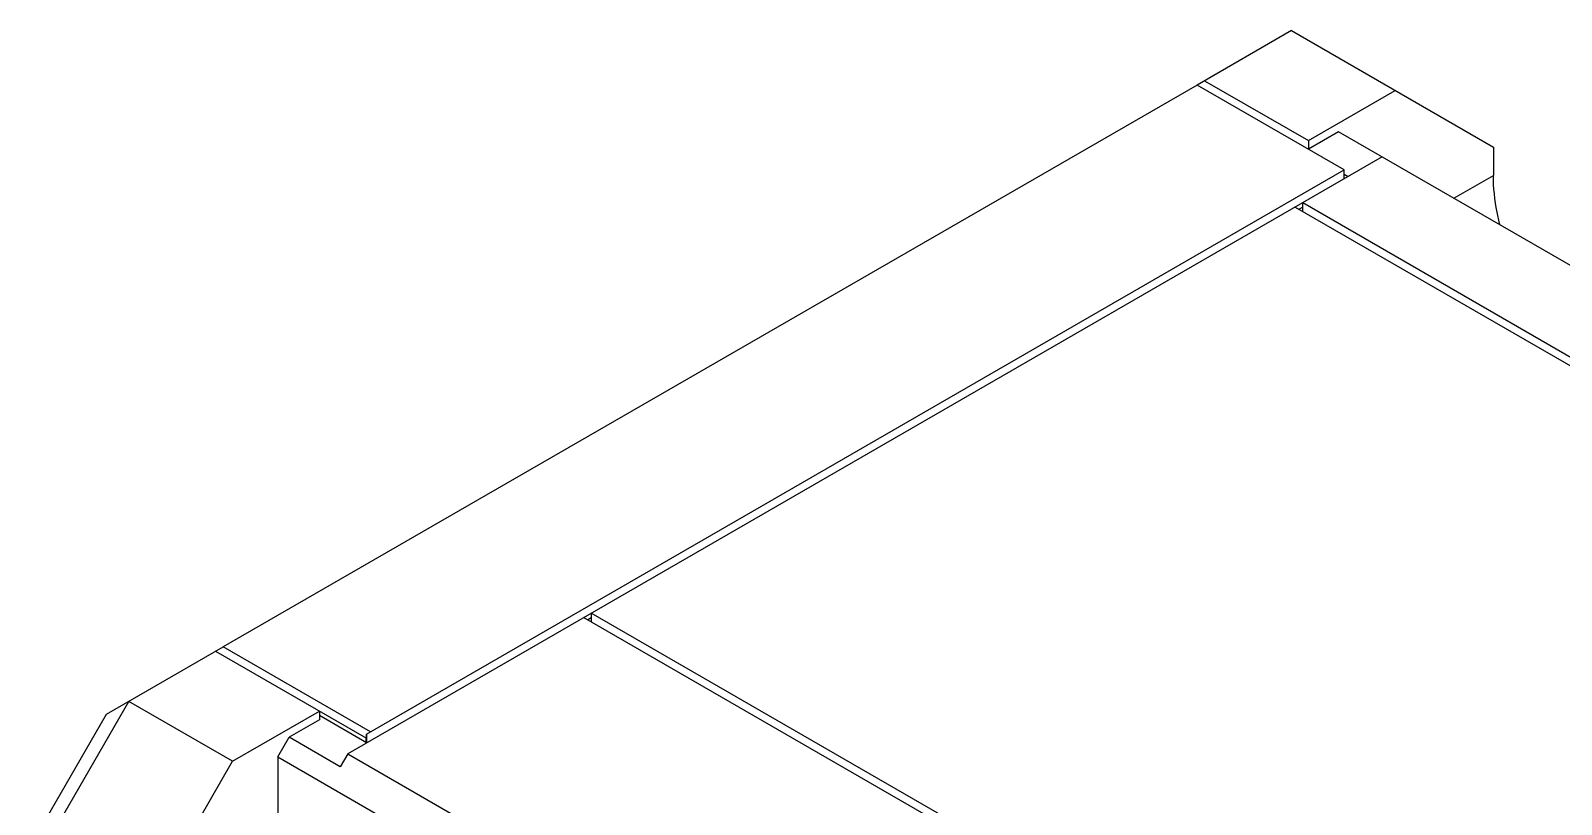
# Model space of a CAD drawing. Header units: millimetres. Extents: x 7 to 417, y 7 to 293.
# Drawn here: x 345.73 to 374.4, y 254.47 to 268.97 of the extents above; entities that cross this region are included whole.
import ezdxf

# ---------------------------------------------------------------- set-up
doc = ezdxf.new("R2010")
doc.units = ezdxf.units.MM
doc.header["$LTSCALE"] = 23.335714
doc.layers.get('0').update_dxf_attribs({"linetype": 'CONTINUOUS'})
doc.layers.add('7_ALL_FEATURES', color=7, linetype='CONTINUOUS')

msp = doc.modelspace()

# ---------------------------------------------------------------- linework, layer by layer
at = {"color": 7, "linetype": 'Continuous'}
for p, q in [((369.344, 268.972), (367.577, 267.951)), ((369.344, 268.972), (373.127, 266.788)), ((370.334, 266.359), (367.577, 267.951)), ((367.718, 268.033), (369.663, 266.91)), ((369.663, 266.91), (371.289, 267.849)), ((370.228, 267.074), (369.663, 266.747)), ((375.037, 264.298), (370.228, 267.074)), ((369.663, 266.91), (369.663, 266.747)), ((373.127, 266.788), (373.127, 266.257)), ((371.041, 266.604), (351.667, 255.418)), ((352.02, 255.786), (370.334, 266.359)), ((370.334, 266.196), (370.334, 266.359)), ((370.334, 266.278), (370.405, 266.237)), ((372.385, 265.829), (373.127, 266.257)), ((369.415, 265.665), (387.658, 255.133)), ((369.557, 265.665), (369.486, 265.624)), ((369.557, 265.584), (369.557, 265.747)), ((369.557, 265.747), (387.8, 255.214)), ((374.33, 247.437), (356.086, 257.97)), ((356.157, 257.929), (356.228, 257.97)), ((356.228, 258.052), (356.228, 257.888)), ((374.471, 247.519), (356.228, 258.052)), ((347.151, 256.159), (349.333, 257.419)), ((349.192, 257.337), (352.016, 255.707)), ((352.091, 255.827), (349.333, 257.419)), ((345.727, 253.214), (347.566, 256.398)), ((349.51, 255.275), (347.566, 256.398)), ((345.727, 253.692), (347.151, 256.159)), ((349.51, 255.275), (351.136, 256.214)), ((351.136, 256.214), (351.136, 256.051)), ((352.02, 255.622), (351.136, 256.133)), ((351.136, 256.051), (350.571, 255.725)), ((352.011, 255.628), (352.02, 255.786)), ((352.02, 255.786), (352.02, 255.622)), ((350.359, 255.357), (350.571, 255.725)), ((351.525, 255.173), (350.571, 255.725)), ((347.672, 252.091), (349.51, 255.275)), ((350.359, 255.357), (350.359, 253.112)), ((350.359, 255.357), (354.955, 252.704)), ((351.667, 255.418), (351.525, 255.173)), ((351.667, 255.418), (355.662, 253.112))]:
    msp.add_line(p, q, dxfattribs=at)
msp.add_open_spline([(373.251, 265.328), (373.231, 265.407), (373.162, 265.713), (373.127, 266.026), (373.127, 266.257)], degree=3, knots=[0, 0, 0, 0, 0.26238, 1, 1, 1, 1], dxfattribs=at)
at = {"layer": '7_ALL_FEATURES', "color": 7, "linetype": 'Continuous'}
msp.add_line((367.577, 267.951), (349.333, 257.419), dxfattribs=at)

doc.saveas('drawing.dxf')
